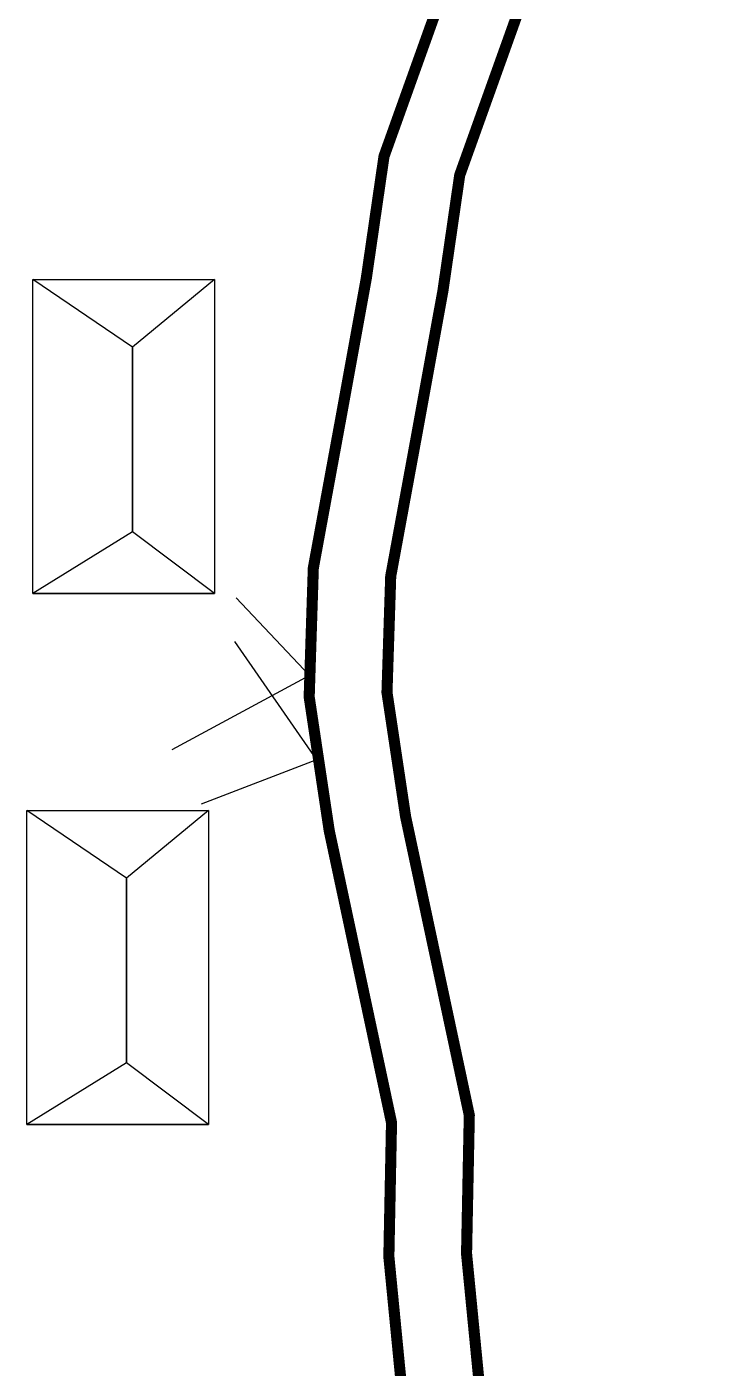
# Model space of a CAD drawing. Header units: inches. Extents: x -885 to 26362, y -28010 to 990.
# Drawn here: x 4283.64 to 4288.6, y -2338.73 to -2329.25 of the extents above; entities that cross this region are included whole.
import ezdxf

# ---------------------------------------------------------------- set-up
doc = ezdxf.new("R2010")
doc.units = ezdxf.units.IN
doc.header["$MEASUREMENT"] = 0
doc.layers.add('BUILDING', color=5, linetype='Continuous', lineweight=15)
doc.layers.add('Text', color=7, linetype='Continuous')

msp = doc.modelspace()

# ---------------------------------------------------------------- linework, layer by layer
at = {"layer": 'BUILDING', "const_width": 0.078483}
for points in [[(4288.009783, -2319.822049), (4288.016096, -2321.571741), (4287.977628, -2322.685313), (4287.852007, -2323.766559), (4287.76271, -2324.685909), (4287.684813, -2325.85158), (4287.592659, -2326.395488), (4287.52973, -2326.766902), (4287.310835, -2327.17712), (4287.090922, -2327.589245), (4286.622751, -2328.895998), (4286.168523, -2330.163834), (4286.043289, -2331.026405), (4285.860355, -2332.031231), (4285.668189, -2333.075234), (4285.638861, -2333.987216), (4285.780762, -2334.93333), (4286.092286, -2336.39202), (4286.221742, -2336.998185), (4286.202835, -2337.945903), (4286.311084, -2339.056569)], [(4288.559162, -2319.820067), (4288.565513, -2321.580236), (4288.525914, -2322.726565), (4288.398317, -2323.824821), (4288.310319, -2324.730791), (4288.23112, -2325.915947), (4288.134322, -2326.487262), (4288.056473, -2326.946738), (4287.795529, -2327.435757), (4287.59455, -2327.8124), (4287.139943, -2329.081293), (4286.704292, -2330.297277), (4286.585555, -2331.115102), (4286.400758, -2332.130157), (4286.215962, -2333.134119), (4286.189563, -2333.955039), (4286.32156, -2334.835123), (4286.629554, -2336.277278), (4286.772283, -2336.945599), (4286.752751, -2337.924664), (4286.858349, -2339.008129)]]:
    msp.add_lwpolyline(points, dxfattribs=at)
at = {"layer": 'Text'}
for points in [[(4283.683311, -2333.256), (4283.683311, -2331.035982), (4284.969756, -2331.035982), (4284.969756, -2333.256)], [(4283.640146, -2337.011425), (4283.640146, -2334.791407), (4284.926591, -2334.791407), (4284.926591, -2337.011425)]]:
    msp.add_lwpolyline(points, close=True, dxfattribs=at)
for points in [[(4284.388352, -2331.513708), (4283.683311, -2331.035982), (4284.969756, -2331.035982), (4284.388352, -2331.513708), (4284.388352, -2332.819303), (4283.683311, -2333.256), (4284.969756, -2333.256), (4284.388352, -2332.819303)], [(4284.345186, -2335.269133), (4283.640146, -2334.791407), (4284.926591, -2334.791407), (4284.345186, -2335.269133), (4284.345186, -2336.574728), (4283.640146, -2337.011425), (4284.926591, -2337.011425), (4284.345186, -2336.574728)]]:
    msp.add_lwpolyline(points, dxfattribs=at)
at = {"layer": 'Text', "color": 6}
for points in [[(4284.388352, -2332.819303), (4284.388352, -2331.513708)], [(4284.345186, -2336.574728), (4284.345186, -2335.269133)]]:
    msp.add_lwpolyline(points, dxfattribs=at)
at = {"layer": 'Text', "color": 5, "lineweight": 25}
for points in [[(4285.122171, -2333.286279), (4285.64016, -2333.835662), (4284.666967, -2334.3615)], [(4285.110398, -2333.596288), (4285.691174, -2334.432134), (4284.874948, -2334.746068)]]:
    msp.add_lwpolyline(points, dxfattribs=at)

doc.saveas('drawing.dxf')
